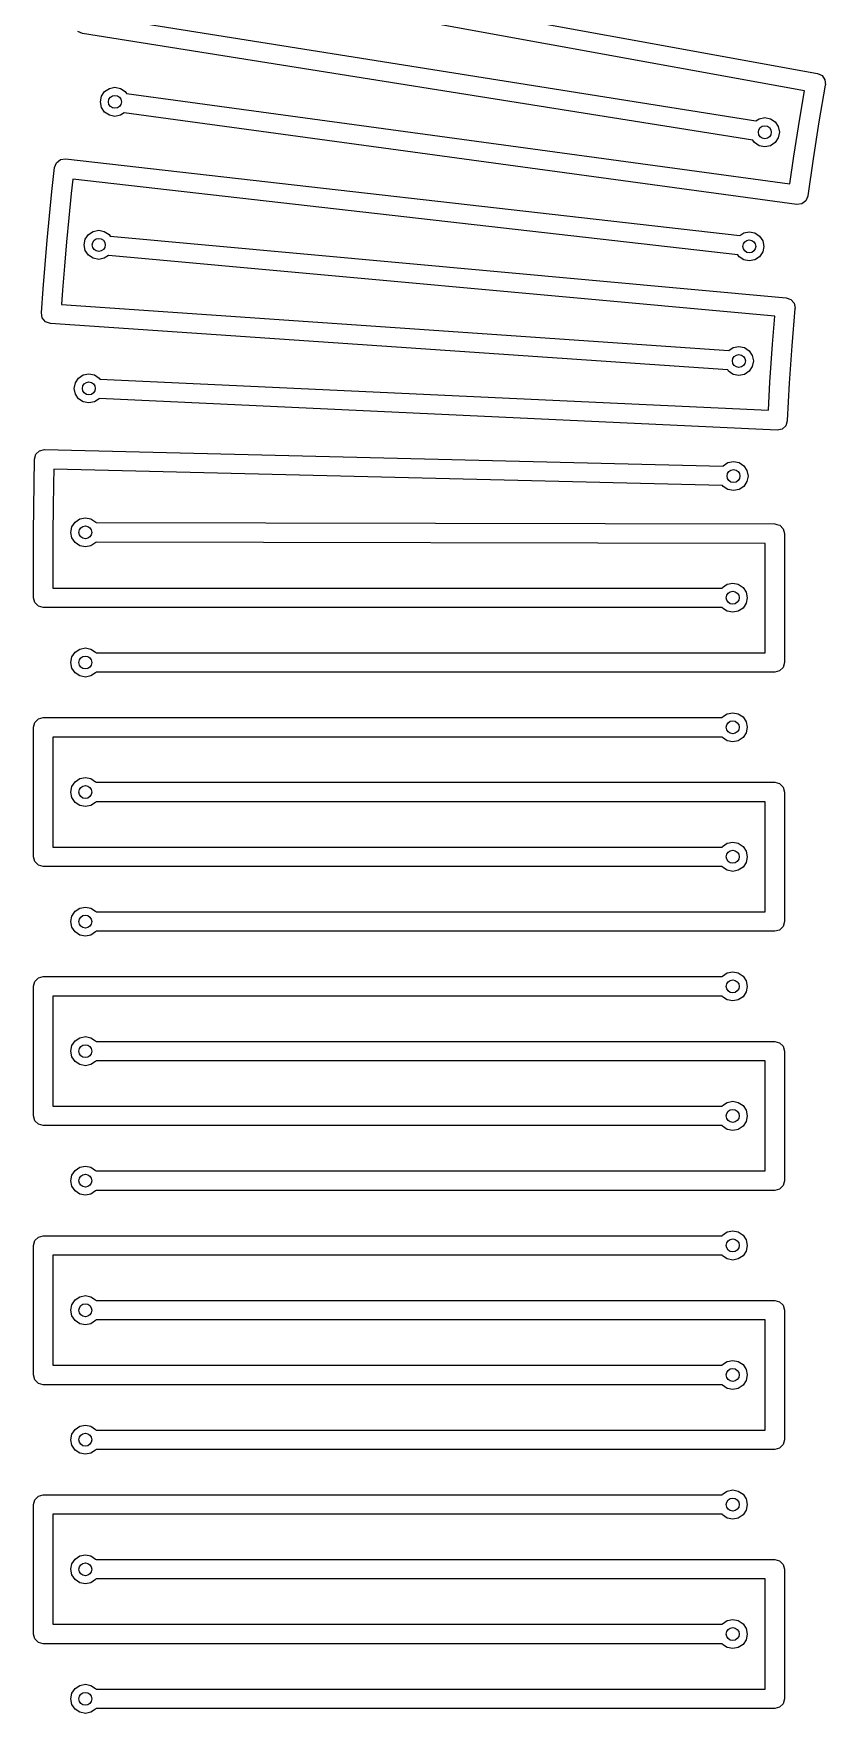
# Model space of a CAD drawing. Extents: x 97 to 314, y -170 to 213.
# Drawn here: x 112.35 to 124.59, y 144.21 to 170.14 of the extents above; entities that cross this region are included whole.
import ezdxf

# ---------------------------------------------------------------- set-up
doc = ezdxf.new("R2010")
doc.units = 0
doc.layers.add('BLACK', color=7, linetype='CONTINUOUS')

msp = doc.modelspace()

# ---------------------------------------------------------------- linework, layer by layer
at = {"layer": 'BLACK', "linetype": 'CONTINUOUS'}
for p, q in [((114.145, 171.403), (124.465, 169.527)), ((124.265, 169.259), (114.094, 171.107)), ((113.303, 170.415), (123.512, 168.794)), ((113.108, 170.142), (113.037, 170.174)), ((123.466, 168.497), (113.108, 170.142)), ((113.525, 169.297), (113.611, 169.314)), ((113.611, 169.314), (113.697, 169.297)), ((124.465, 169.527), (124.535, 169.494)), ((124.584, 169.349), (124.485, 168.781)), ((124.535, 169.494), (124.579, 169.43)), ((124.579, 169.43), (124.586, 169.353)), ((124.586, 169.353), (124.584, 169.349)), ((113.386, 169.089), (113.403, 169.175)), ((113.403, 169.003), (113.386, 169.089)), ((113.403, 169.175), (113.452, 169.248)), ((113.452, 169.248), (113.525, 169.297)), ((113.697, 169.297), (113.77, 169.248)), ((113.77, 169.248), (113.792, 169.216)), ((113.792, 169.216), (124.037, 167.822)), ((124.19, 168.83), (124.265, 169.259)), ((113.452, 168.93), (113.403, 169.003)), ((113.525, 168.881), (113.452, 168.93)), ((113.611, 168.864), (113.525, 168.881)), ((113.697, 168.881), (113.611, 168.864)), ((113.753, 168.919), (113.697, 168.881)), ((124.144, 167.504), (113.753, 168.919)), ((123.512, 168.794), (123.563, 168.828)), ((123.563, 168.828), (123.65, 168.845)), ((123.65, 168.845), (123.736, 168.828)), ((123.736, 168.828), (123.809, 168.779)), ((124.099, 168.253), (124.19, 168.83)), ((123.809, 168.779), (123.857, 168.706)), ((123.857, 168.706), (123.875, 168.62)), ((123.875, 168.62), (123.857, 168.534)), ((124.485, 168.781), (124.394, 168.208)), ((123.49, 168.461), (123.466, 168.497)), ((123.563, 168.412), (123.49, 168.461)), ((123.65, 168.395), (123.563, 168.412)), ((123.736, 168.412), (123.65, 168.395)), ((123.809, 168.461), (123.736, 168.412)), ((123.857, 168.534), (123.809, 168.461)), ((112.638, 167.704), (112.679, 168.077)), ((112.679, 168.078), (112.707, 168.15)), ((112.679, 168.077), (112.679, 168.078)), ((112.679, 168.078), (112.679, 168.078)), ((112.679, 168.077), (112.679, 168.077)), ((112.679, 168.077), (112.679, 168.077)), ((112.707, 168.15), (112.768, 168.198)), ((112.768, 168.198), (112.845, 168.21)), ((112.845, 168.21), (112.847, 168.209)), ((112.847, 168.209), (123.263, 167.026)), ((124.037, 167.822), (124.099, 168.253)), ((124.394, 168.208), (124.312, 167.637)), ((112.96, 167.894), (112.936, 167.672)), ((123.232, 166.728), (112.96, 167.894)), ((112.599, 167.33), (112.638, 167.704)), ((112.936, 167.672), (112.898, 167.3)), ((124.221, 167.514), (124.144, 167.504)), ((124.283, 167.561), (124.221, 167.514)), ((124.313, 167.633), (124.283, 167.561)), ((124.312, 167.637), (124.313, 167.633)), ((124.313, 167.633), (124.313, 167.633)), ((124.313, 167.633), (124.313, 167.633)), ((112.564, 166.955), (112.599, 167.33)), ((112.898, 167.3), (112.862, 166.929)), ((113.153, 166.968), (113.201, 167.041)), ((113.201, 167.041), (113.274, 167.089)), ((113.274, 167.089), (113.361, 167.106)), ((113.361, 167.106), (113.447, 167.089)), ((113.447, 167.089), (113.52, 167.041)), ((113.52, 167.041), (113.535, 167.017)), ((113.535, 167.017), (123.98, 166.065)), ((123.263, 167.026), (123.324, 167.066)), ((123.324, 167.066), (123.41, 167.083)), ((123.41, 167.083), (123.496, 167.066)), ((123.496, 167.066), (123.569, 167.018)), ((123.569, 167.018), (123.618, 166.945)), ((112.531, 166.58), (112.564, 166.955)), ((112.564, 166.955), (112.564, 166.955)), ((112.564, 166.955), (112.564, 166.955)), ((112.862, 166.927), (112.83, 166.555)), ((112.862, 166.929), (112.863, 166.928)), ((112.863, 166.928), (112.862, 166.927)), ((113.136, 166.881), (113.153, 166.968)), ((113.153, 166.795), (113.136, 166.881)), ((113.201, 166.722), (113.153, 166.795)), ((113.274, 166.674), (113.201, 166.722)), ((123.251, 166.699), (123.232, 166.728)), ((123.618, 166.772), (123.569, 166.699)), ((123.618, 166.945), (123.635, 166.858)), ((123.635, 166.858), (123.618, 166.772)), ((112.501, 166.205), (112.531, 166.58)), ((112.83, 166.555), (112.8, 166.182)), ((113.361, 166.656), (113.274, 166.674)), ((113.447, 166.674), (113.361, 166.656)), ((113.513, 166.718), (113.447, 166.674)), ((123.805, 165.78), (113.513, 166.718)), ((123.324, 166.651), (123.251, 166.699)), ((123.41, 166.633), (123.324, 166.651)), ((123.496, 166.651), (123.41, 166.633)), ((123.569, 166.699), (123.496, 166.651)), ((112.474, 165.83), (112.501, 166.205)), ((112.8, 166.182), (112.784, 165.959)), ((112.784, 165.959), (123.092, 165.25)), ((123.98, 166.065), (124.053, 166.039)), ((124.053, 166.039), (124.103, 165.979)), ((124.103, 165.979), (124.116, 165.902)), ((112.489, 165.753), (112.474, 165.83)), ((112.474, 165.83), (112.474, 165.83)), ((112.474, 165.83), (112.474, 165.83)), ((112.54, 165.695), (112.489, 165.753)), ((112.613, 165.67), (112.54, 165.695)), ((123.769, 165.347), (123.805, 165.78)), ((124.115, 165.899), (124.067, 165.324)), ((124.116, 165.902), (124.115, 165.899)), ((123.076, 164.95), (112.613, 165.67)), ((123.092, 165.25), (123.162, 165.297)), ((123.162, 165.297), (123.249, 165.314)), ((123.249, 165.314), (123.335, 165.297)), ((123.335, 165.297), (123.408, 165.248)), ((123.408, 165.248), (123.456, 165.175)), ((123.456, 165.175), (123.474, 165.089)), ((123.728, 164.763), (123.769, 165.347)), ((124.067, 165.324), (124.027, 164.745)), ((123.089, 164.93), (123.076, 164.95)), ((123.162, 164.881), (123.089, 164.93)), ((123.408, 164.93), (123.335, 164.881)), ((123.456, 165.003), (123.408, 164.93)), ((123.474, 165.089), (123.456, 165.003)), ((112.983, 164.666), (113, 164.752)), ((113, 164.579), (112.983, 164.666)), ((113, 164.752), (113.049, 164.825)), ((113.049, 164.825), (113.122, 164.873)), ((113.122, 164.873), (113.208, 164.891)), ((113.208, 164.891), (113.294, 164.873)), ((113.294, 164.873), (113.367, 164.825)), ((113.367, 164.825), (113.379, 164.808)), ((113.379, 164.808), (123.705, 164.328)), ((123.249, 164.864), (123.162, 164.881)), ((123.335, 164.881), (123.249, 164.864)), ((123.705, 164.328), (123.728, 164.763)), ((124.027, 164.745), (123.996, 164.169)), ((113.049, 164.506), (113, 164.579)), ((113.122, 164.458), (113.049, 164.506)), ((113.208, 164.441), (113.122, 164.458)), ((113.294, 164.458), (113.208, 164.441)), ((113.367, 164.506), (113.294, 164.458)), ((113.368, 164.508), (113.367, 164.506)), ((123.84, 164.021), (113.368, 164.508)), ((123.997, 164.164), (123.973, 164.09)), ((123.996, 164.169), (123.997, 164.165)), ((123.997, 164.165), (123.997, 164.165)), ((123.997, 164.165), (123.997, 164.164)), ((123.916, 164.038), (123.84, 164.021)), ((123.973, 164.09), (123.916, 164.038)), ((112.369, 163.575), (112.391, 163.65)), ((112.391, 163.65), (112.447, 163.703)), ((112.447, 163.703), (112.523, 163.722)), ((112.523, 163.722), (112.525, 163.721)), ((112.525, 163.721), (123.004, 163.467)), ((112.362, 163.199), (112.369, 163.575)), ((112.369, 163.575), (112.369, 163.575)), ((112.369, 163.575), (112.369, 163.575)), ((112.369, 163.575), (112.369, 163.575)), ((112.369, 163.575), (112.369, 163.575)), ((112.666, 163.417), (112.661, 163.194)), ((122.998, 163.167), (112.666, 163.417)), ((123.004, 163.467), (123.007, 163.472)), ((123.007, 163.472), (123.08, 163.521)), ((123.08, 163.521), (123.166, 163.538)), ((123.166, 163.538), (123.252, 163.521)), ((123.252, 163.521), (123.325, 163.472)), ((123.325, 163.472), (123.374, 163.399)), ((123.374, 163.399), (123.391, 163.313)), ((112.357, 162.823), (112.362, 163.199)), ((112.661, 163.194), (112.656, 162.82)), ((123.007, 163.154), (122.998, 163.167)), ((123.08, 163.105), (123.007, 163.154)), ((123.166, 163.088), (123.08, 163.105)), ((123.252, 163.105), (123.166, 163.088)), ((123.325, 163.154), (123.252, 163.105)), ((123.374, 163.227), (123.325, 163.154)), ((123.391, 163.313), (123.374, 163.227)), ((112.354, 162.447), (112.357, 162.823)), ((112.656, 162.82), (112.654, 162.447)), ((112.947, 162.53), (112.995, 162.603)), ((112.995, 162.603), (113.068, 162.652)), ((113.068, 162.652), (113.154, 162.669)), ((113.154, 162.669), (113.241, 162.652)), ((113.241, 162.652), (113.314, 162.603)), ((113.314, 162.603), (113.319, 162.595)), ((113.319, 162.595), (123.805, 162.574)), ((123.805, 162.574), (123.805, 162.574)), ((123.805, 162.574), (123.835, 162.566)), ((112.354, 162.413), (112.354, 162.447)), ((112.354, 162.447), (112.354, 162.447)), ((112.354, 162.447), (112.354, 162.447)), ((112.354, 162.379), (112.354, 162.413)), ((112.354, 162.345), (112.354, 162.379)), ((112.354, 161.435), (112.354, 162.345)), ((112.354, 162.345), (112.354, 162.345)), ((112.654, 162.447), (112.654, 162.446)), ((112.654, 162.446), (112.654, 162.446)), ((112.654, 162.446), (112.654, 162.412)), ((112.654, 162.412), (112.654, 162.379)), ((112.654, 162.379), (112.654, 162.345)), ((112.654, 162.345), (112.654, 162.345)), ((112.654, 162.345), (112.654, 161.585)), ((112.929, 162.444), (112.947, 162.53)), ((112.947, 162.358), (112.929, 162.444)), ((112.995, 162.285), (112.947, 162.358)), ((123.835, 162.566), (123.88, 162.554)), ((123.88, 162.554), (123.88, 162.554)), ((123.88, 162.554), (123.88, 162.554)), ((123.88, 162.554), (123.934, 162.499)), ((123.934, 162.499), (123.954, 162.424)), ((123.954, 162.424), (123.954, 162.424)), ((123.954, 162.424), (123.954, 162.397)), ((123.954, 162.397), (123.954, 162.371)), ((123.954, 162.371), (123.954, 162.345)), ((123.954, 162.345), (123.954, 162.345)), ((123.954, 162.345), (123.954, 162.345)), ((123.954, 162.345), (123.954, 162.345)), ((123.954, 162.345), (123.954, 160.436)), ((113.068, 162.236), (112.995, 162.285)), ((113.154, 162.219), (113.068, 162.236)), ((113.241, 162.236), (113.154, 162.219)), ((113.314, 162.285), (113.241, 162.236)), ((113.32, 162.295), (113.314, 162.285)), ((123.654, 162.274), (113.32, 162.295)), ((123.654, 160.585), (123.654, 162.274)), ((112.654, 161.585), (122.989, 161.585)), ((122.989, 161.585), (122.995, 161.594)), ((122.995, 161.594), (123.068, 161.643)), ((123.068, 161.643), (123.154, 161.66)), ((123.154, 161.66), (123.24, 161.643)), ((123.24, 161.643), (123.313, 161.594)), ((123.313, 161.594), (123.362, 161.521)), ((112.374, 161.36), (112.354, 161.435)), ((112.354, 161.435), (112.354, 161.435)), ((112.354, 161.435), (112.354, 161.435)), ((112.429, 161.305), (112.374, 161.36)), ((112.504, 161.285), (112.429, 161.305)), ((122.989, 161.285), (112.504, 161.285)), ((122.995, 161.276), (122.989, 161.285)), ((123.068, 161.227), (122.995, 161.276)), ((123.313, 161.276), (123.24, 161.227)), ((123.362, 161.349), (123.313, 161.276)), ((123.362, 161.521), (123.379, 161.435)), ((123.379, 161.435), (123.362, 161.349)), ((123.154, 161.21), (123.068, 161.227)), ((123.24, 161.227), (123.154, 161.21)), ((112.929, 160.435), (112.946, 160.521)), ((112.946, 160.521), (112.995, 160.594)), ((112.995, 160.594), (113.068, 160.643)), ((113.068, 160.643), (113.154, 160.66)), ((113.154, 160.66), (113.24, 160.643)), ((113.24, 160.643), (113.313, 160.594)), ((113.313, 160.594), (113.32, 160.585)), ((113.32, 160.585), (123.654, 160.585)), ((112.946, 160.349), (112.929, 160.435)), ((112.995, 160.276), (112.946, 160.349)), ((113.068, 160.227), (112.995, 160.276)), ((113.313, 160.276), (113.24, 160.227)), ((113.32, 160.285), (113.313, 160.276)), ((123.804, 160.285), (113.32, 160.285)), ((123.879, 160.305), (123.804, 160.285)), ((123.934, 160.36), (123.879, 160.305)), ((123.954, 160.435), (123.934, 160.36)), ((123.954, 160.436), (123.954, 160.435)), ((123.954, 160.435), (123.954, 160.435)), ((113.154, 160.21), (113.068, 160.227)), ((113.24, 160.227), (113.154, 160.21)), ((112.354, 159.436), (112.374, 159.511)), ((112.374, 159.511), (112.429, 159.566)), ((112.429, 159.566), (112.504, 159.586)), ((112.504, 159.586), (112.507, 159.585)), ((112.507, 159.585), (122.989, 159.585)), ((122.989, 159.585), (122.995, 159.594)), ((122.995, 159.594), (123.068, 159.643)), ((123.068, 159.643), (123.154, 159.66)), ((123.154, 159.66), (123.24, 159.643)), ((123.24, 159.643), (123.313, 159.594)), ((123.313, 159.594), (123.362, 159.521)), ((123.362, 159.521), (123.379, 159.435)), ((112.354, 157.436), (112.354, 159.436)), ((122.989, 159.285), (112.654, 159.285)), ((112.654, 159.285), (112.654, 157.586)), ((122.995, 159.276), (122.989, 159.285)), ((123.068, 159.227), (122.995, 159.276)), ((123.154, 159.21), (123.068, 159.227)), ((123.24, 159.227), (123.154, 159.21)), ((123.313, 159.276), (123.24, 159.227)), ((123.362, 159.349), (123.313, 159.276)), ((123.379, 159.435), (123.362, 159.349)), ((112.929, 158.435), (112.946, 158.521)), ((112.946, 158.349), (112.929, 158.435)), ((112.946, 158.521), (112.995, 158.594)), ((112.995, 158.594), (113.068, 158.643)), ((113.068, 158.643), (113.154, 158.66)), ((113.154, 158.66), (113.24, 158.643)), ((113.24, 158.643), (113.313, 158.594)), ((113.313, 158.594), (113.319, 158.586)), ((113.319, 158.586), (123.804, 158.586)), ((123.804, 158.586), (123.879, 158.566)), ((123.879, 158.566), (123.934, 158.511)), ((123.934, 158.511), (123.954, 158.436)), ((123.954, 158.436), (123.954, 156.436)), ((112.995, 158.276), (112.946, 158.349)), ((113.068, 158.227), (112.995, 158.276)), ((113.154, 158.21), (113.068, 158.227)), ((113.24, 158.227), (113.154, 158.21)), ((113.313, 158.276), (113.24, 158.227)), ((113.32, 158.286), (113.313, 158.276)), ((123.654, 158.286), (113.32, 158.286)), ((123.654, 156.586), (123.654, 158.286)), ((123.068, 157.644), (123.154, 157.661)), ((123.154, 157.661), (123.24, 157.644)), ((112.374, 157.361), (112.354, 157.436)), ((112.354, 157.436), (112.354, 157.436)), ((112.354, 157.436), (112.354, 157.436)), ((112.654, 157.586), (122.989, 157.586)), ((122.989, 157.586), (122.995, 157.595)), ((122.995, 157.595), (123.068, 157.644)), ((123.24, 157.644), (123.313, 157.595)), ((123.313, 157.595), (123.362, 157.522)), ((123.362, 157.522), (123.379, 157.436)), ((123.379, 157.436), (123.362, 157.35)), ((112.429, 157.306), (112.374, 157.361)), ((112.504, 157.286), (112.429, 157.306)), ((122.989, 157.286), (112.504, 157.286)), ((122.995, 157.277), (122.989, 157.286)), ((123.068, 157.228), (122.995, 157.277)), ((123.154, 157.211), (123.068, 157.228)), ((123.24, 157.228), (123.154, 157.211)), ((123.313, 157.277), (123.24, 157.228)), ((123.362, 157.35), (123.313, 157.277)), ((112.995, 156.595), (113.068, 156.644)), ((113.068, 156.644), (113.154, 156.661)), ((113.154, 156.661), (113.24, 156.644)), ((113.24, 156.644), (113.313, 156.595)), ((112.929, 156.436), (112.946, 156.522)), ((112.946, 156.35), (112.929, 156.436)), ((112.946, 156.522), (112.995, 156.595)), ((112.995, 156.277), (112.946, 156.35)), ((113.313, 156.595), (113.32, 156.586)), ((113.32, 156.586), (123.654, 156.586)), ((123.934, 156.361), (123.879, 156.306)), ((123.954, 156.436), (123.934, 156.361)), ((123.954, 156.436), (123.954, 156.436)), ((123.954, 156.436), (123.954, 156.436)), ((113.068, 156.228), (112.995, 156.277)), ((113.154, 156.211), (113.068, 156.228)), ((113.24, 156.228), (113.154, 156.211)), ((113.313, 156.277), (113.24, 156.228)), ((113.32, 156.286), (113.313, 156.277)), ((123.804, 156.286), (113.32, 156.286)), ((123.879, 156.306), (123.804, 156.286)), ((112.429, 155.567), (112.504, 155.587)), ((112.504, 155.587), (112.507, 155.586)), ((112.507, 155.586), (122.989, 155.586)), ((122.989, 155.586), (122.995, 155.595)), ((122.995, 155.595), (123.068, 155.644)), ((123.068, 155.644), (123.154, 155.661)), ((123.154, 155.661), (123.24, 155.644)), ((123.24, 155.644), (123.313, 155.595)), ((123.313, 155.595), (123.362, 155.522)), ((112.354, 155.437), (112.374, 155.512)), ((112.354, 153.437), (112.354, 155.437)), ((112.374, 155.512), (112.429, 155.567)), ((123.362, 155.35), (123.313, 155.277)), ((123.362, 155.522), (123.379, 155.436)), ((123.379, 155.436), (123.362, 155.35)), ((122.989, 155.286), (112.654, 155.286)), ((112.654, 155.286), (112.654, 153.587)), ((122.995, 155.277), (122.989, 155.286)), ((123.068, 155.228), (122.995, 155.277)), ((123.154, 155.211), (123.068, 155.228)), ((123.24, 155.228), (123.154, 155.211)), ((123.313, 155.277), (123.24, 155.228)), ((112.946, 154.522), (112.995, 154.595)), ((112.995, 154.595), (113.068, 154.644)), ((113.068, 154.644), (113.154, 154.661)), ((113.154, 154.661), (113.24, 154.644)), ((113.24, 154.644), (113.313, 154.595)), ((113.313, 154.595), (113.319, 154.587)), ((113.319, 154.587), (123.804, 154.587)), ((123.804, 154.587), (123.879, 154.567)), ((123.879, 154.567), (123.934, 154.512)), ((112.929, 154.436), (112.946, 154.522)), ((112.946, 154.35), (112.929, 154.436)), ((112.995, 154.277), (112.946, 154.35)), ((113.068, 154.228), (112.995, 154.277)), ((113.313, 154.277), (113.24, 154.228)), ((113.32, 154.287), (113.313, 154.277)), ((123.654, 154.287), (113.32, 154.287)), ((123.654, 152.587), (123.654, 154.287)), ((123.934, 154.512), (123.954, 154.437)), ((123.954, 154.437), (123.954, 152.437)), ((113.154, 154.211), (113.068, 154.228)), ((113.24, 154.228), (113.154, 154.211)), ((112.654, 153.587), (122.989, 153.587)), ((122.989, 153.587), (122.995, 153.596)), ((122.995, 153.596), (123.068, 153.645)), ((123.068, 153.645), (123.154, 153.662)), ((123.154, 153.662), (123.24, 153.645)), ((123.24, 153.645), (123.313, 153.596)), ((123.313, 153.596), (123.362, 153.523)), ((123.362, 153.523), (123.379, 153.437)), ((112.374, 153.362), (112.354, 153.437)), ((112.354, 153.437), (112.354, 153.437)), ((112.354, 153.437), (112.354, 153.437)), ((112.429, 153.307), (112.374, 153.362)), ((112.504, 153.287), (112.429, 153.307)), ((122.989, 153.287), (112.504, 153.287)), ((122.995, 153.278), (122.989, 153.287)), ((123.068, 153.229), (122.995, 153.278)), ((123.313, 153.278), (123.24, 153.229)), ((123.362, 153.351), (123.313, 153.278)), ((123.379, 153.437), (123.362, 153.351)), ((123.154, 153.212), (123.068, 153.229)), ((123.24, 153.229), (123.154, 153.212)), ((112.929, 152.437), (112.946, 152.523)), ((112.946, 152.523), (112.995, 152.596)), ((112.995, 152.596), (113.068, 152.645)), ((113.068, 152.645), (113.154, 152.662)), ((113.154, 152.662), (113.24, 152.645)), ((113.24, 152.645), (113.313, 152.596)), ((113.313, 152.596), (113.32, 152.587)), ((113.32, 152.587), (123.654, 152.587)), ((112.946, 152.351), (112.929, 152.437)), ((112.995, 152.278), (112.946, 152.351)), ((113.068, 152.229), (112.995, 152.278)), ((113.154, 152.212), (113.068, 152.229)), ((113.24, 152.229), (113.154, 152.212)), ((113.313, 152.278), (113.24, 152.229)), ((113.32, 152.287), (113.313, 152.278)), ((123.804, 152.287), (113.32, 152.287)), ((123.879, 152.307), (123.804, 152.287)), ((123.934, 152.362), (123.879, 152.307)), ((123.954, 152.437), (123.934, 152.362)), ((123.954, 152.437), (123.954, 152.437)), ((123.954, 152.437), (123.954, 152.437)), ((112.354, 151.437), (112.374, 151.512)), ((112.354, 149.438), (112.354, 151.437)), ((112.374, 151.512), (112.429, 151.567)), ((112.429, 151.567), (112.504, 151.587)), ((112.504, 151.587), (112.507, 151.587)), ((112.507, 151.587), (122.989, 151.587)), ((122.989, 151.587), (122.995, 151.596)), ((122.995, 151.596), (123.068, 151.645)), ((123.068, 151.645), (123.154, 151.662)), ((123.154, 151.662), (123.24, 151.645)), ((123.24, 151.645), (123.313, 151.596)), ((123.313, 151.596), (123.362, 151.523)), ((123.362, 151.523), (123.379, 151.437)), ((123.379, 151.437), (123.362, 151.351)), ((122.989, 151.287), (112.654, 151.287)), ((112.654, 151.287), (112.654, 149.588)), ((122.995, 151.278), (122.989, 151.287)), ((123.068, 151.229), (122.995, 151.278)), ((123.154, 151.212), (123.068, 151.229)), ((123.24, 151.229), (123.154, 151.212)), ((123.313, 151.278), (123.24, 151.229)), ((123.362, 151.351), (123.313, 151.278)), ((112.995, 150.596), (113.068, 150.645)), ((113.068, 150.645), (113.154, 150.662)), ((113.154, 150.662), (113.24, 150.645)), ((113.24, 150.645), (113.313, 150.596)), ((112.929, 150.437), (112.946, 150.523)), ((112.946, 150.351), (112.929, 150.437)), ((112.946, 150.523), (112.995, 150.596)), ((113.313, 150.596), (113.319, 150.588)), ((113.319, 150.588), (123.804, 150.588)), ((123.804, 150.588), (123.879, 150.568)), ((123.879, 150.568), (123.934, 150.513)), ((123.934, 150.513), (123.954, 150.438)), ((123.954, 150.438), (123.954, 148.438)), ((112.995, 150.278), (112.946, 150.351)), ((113.068, 150.229), (112.995, 150.278)), ((113.154, 150.212), (113.068, 150.229)), ((113.24, 150.229), (113.154, 150.212)), ((113.313, 150.278), (113.24, 150.229)), ((113.32, 150.288), (113.313, 150.278)), ((123.654, 150.288), (113.32, 150.288)), ((123.654, 148.588), (123.654, 150.288)), ((122.995, 149.597), (123.068, 149.646)), ((123.068, 149.646), (123.154, 149.663)), ((123.154, 149.663), (123.24, 149.646)), ((123.24, 149.646), (123.313, 149.597)), ((112.374, 149.363), (112.354, 149.438)), ((112.354, 149.438), (112.354, 149.438)), ((112.354, 149.438), (112.354, 149.438)), ((112.429, 149.308), (112.374, 149.363)), ((112.654, 149.588), (122.989, 149.588)), ((122.989, 149.588), (122.995, 149.597)), ((123.313, 149.597), (123.362, 149.524)), ((123.362, 149.352), (123.313, 149.279)), ((123.362, 149.524), (123.379, 149.438)), ((123.379, 149.438), (123.362, 149.352)), ((112.504, 149.288), (112.429, 149.308)), ((122.989, 149.288), (112.504, 149.288)), ((122.995, 149.279), (122.989, 149.288)), ((123.068, 149.23), (122.995, 149.279)), ((123.154, 149.213), (123.068, 149.23)), ((123.24, 149.23), (123.154, 149.213)), ((123.313, 149.279), (123.24, 149.23)), ((112.946, 148.524), (112.995, 148.597)), ((112.995, 148.597), (113.068, 148.646)), ((113.068, 148.646), (113.154, 148.663)), ((113.154, 148.663), (113.24, 148.646)), ((113.24, 148.646), (113.313, 148.597)), ((113.313, 148.597), (113.32, 148.588)), ((113.32, 148.588), (123.654, 148.588)), ((112.929, 148.438), (112.946, 148.524)), ((112.946, 148.352), (112.929, 148.438)), ((112.995, 148.279), (112.946, 148.352)), ((123.934, 148.363), (123.879, 148.308)), ((123.954, 148.438), (123.934, 148.363)), ((123.954, 148.438), (123.954, 148.438)), ((123.954, 148.438), (123.954, 148.438)), ((113.068, 148.23), (112.995, 148.279)), ((113.154, 148.213), (113.068, 148.23)), ((113.24, 148.23), (113.154, 148.213)), ((113.313, 148.279), (113.24, 148.23)), ((113.32, 148.288), (113.313, 148.279)), ((123.804, 148.288), (113.32, 148.288)), ((123.879, 148.308), (123.804, 148.288)), ((112.374, 147.513), (112.429, 147.568)), ((112.429, 147.568), (112.504, 147.588)), ((112.504, 147.588), (112.507, 147.588)), ((112.507, 147.588), (122.989, 147.588)), ((122.989, 147.588), (122.995, 147.597)), ((122.995, 147.597), (123.068, 147.646)), ((123.068, 147.646), (123.154, 147.663)), ((123.154, 147.663), (123.24, 147.646)), ((123.24, 147.646), (123.313, 147.597)), ((123.313, 147.597), (123.362, 147.524)), ((112.354, 147.438), (112.374, 147.513)), ((112.354, 145.439), (112.354, 147.438)), ((122.989, 147.288), (112.654, 147.288)), ((112.654, 147.288), (112.654, 145.589)), ((122.995, 147.279), (122.989, 147.288)), ((123.068, 147.23), (122.995, 147.279)), ((123.313, 147.279), (123.24, 147.23)), ((123.362, 147.352), (123.313, 147.279)), ((123.362, 147.524), (123.379, 147.438)), ((123.379, 147.438), (123.362, 147.352)), ((123.154, 147.213), (123.068, 147.23)), ((123.24, 147.23), (123.154, 147.213)), ((112.929, 146.438), (112.946, 146.524)), ((112.946, 146.524), (112.995, 146.597)), ((112.995, 146.597), (113.068, 146.646)), ((113.068, 146.646), (113.154, 146.663)), ((113.154, 146.663), (113.24, 146.646)), ((113.24, 146.646), (113.313, 146.597)), ((113.313, 146.597), (113.319, 146.589)), ((113.319, 146.589), (123.804, 146.589)), ((123.804, 146.589), (123.879, 146.568)), ((123.879, 146.568), (123.934, 146.514)), ((123.934, 146.514), (123.954, 146.439)), ((112.946, 146.352), (112.929, 146.438)), ((112.995, 146.279), (112.946, 146.352)), ((113.068, 146.23), (112.995, 146.279)), ((113.313, 146.279), (113.24, 146.23)), ((113.32, 146.289), (113.313, 146.279)), ((123.654, 146.289), (113.32, 146.289)), ((123.654, 144.589), (123.654, 146.289)), ((123.954, 146.439), (123.954, 144.439)), ((113.154, 146.213), (113.068, 146.23)), ((113.24, 146.23), (113.154, 146.213)), ((112.654, 145.589), (122.989, 145.589)), ((122.989, 145.589), (122.995, 145.598)), ((122.995, 145.598), (123.068, 145.646)), ((123.068, 145.646), (123.154, 145.664)), ((123.154, 145.664), (123.24, 145.646)), ((123.24, 145.646), (123.313, 145.598)), ((123.313, 145.598), (123.362, 145.525)), ((123.362, 145.525), (123.379, 145.439)), ((112.374, 145.364), (112.354, 145.439)), ((112.354, 145.439), (112.354, 145.439)), ((112.354, 145.439), (112.354, 145.439)), ((112.429, 145.309), (112.374, 145.364)), ((112.504, 145.289), (112.429, 145.309)), ((122.989, 145.289), (112.504, 145.289)), ((122.995, 145.279), (122.989, 145.289)), ((123.068, 145.231), (122.995, 145.279)), ((123.154, 145.214), (123.068, 145.231)), ((123.24, 145.231), (123.154, 145.214)), ((123.313, 145.279), (123.24, 145.231)), ((123.362, 145.352), (123.313, 145.279)), ((123.379, 145.439), (123.362, 145.352)), ((112.929, 144.439), (112.946, 144.525)), ((112.946, 144.352), (112.929, 144.439)), ((112.946, 144.525), (112.995, 144.598)), ((112.995, 144.598), (113.068, 144.646)), ((113.068, 144.646), (113.154, 144.664)), ((113.154, 144.664), (113.24, 144.646)), ((113.24, 144.646), (113.313, 144.598)), ((113.313, 144.598), (113.32, 144.589)), ((113.32, 144.589), (123.654, 144.589)), ((123.954, 144.439), (123.934, 144.364)), ((123.954, 144.439), (123.954, 144.439)), ((123.954, 144.439), (123.954, 144.439)), ((112.995, 144.279), (112.946, 144.352)), ((113.068, 144.231), (112.995, 144.279)), ((113.154, 144.214), (113.068, 144.231)), ((113.24, 144.231), (113.154, 144.214)), ((113.313, 144.279), (113.24, 144.231)), ((113.32, 144.289), (113.313, 144.279)), ((123.804, 144.289), (113.32, 144.289)), ((123.879, 144.309), (123.804, 144.289)), ((123.934, 144.364), (123.879, 144.309))]:
    msp.add_line(p, q, dxfattribs=at)
at = {"layer": 'BLACK'}
for centre in [(113.611, 169.089), (123.65, 168.62), (113.361, 166.881), (123.41, 166.858), (123.249, 165.089), (113.208, 164.666), (123.166, 163.313), (113.154, 162.444), (123.154, 161.435), (113.154, 160.435), (123.154, 159.435), (113.154, 158.435), (123.154, 157.436), (113.154, 156.436), (123.154, 155.436), (113.154, 154.436), (123.154, 153.437), (113.154, 152.437), (123.154, 151.437), (113.154, 150.437), (123.154, 149.438), (113.154, 148.438), (123.154, 147.438), (113.154, 146.438), (123.154, 145.439), (113.154, 144.439)]:
    msp.add_circle(centre, 0.1, dxfattribs=at)

doc.saveas('drawing.dxf')
